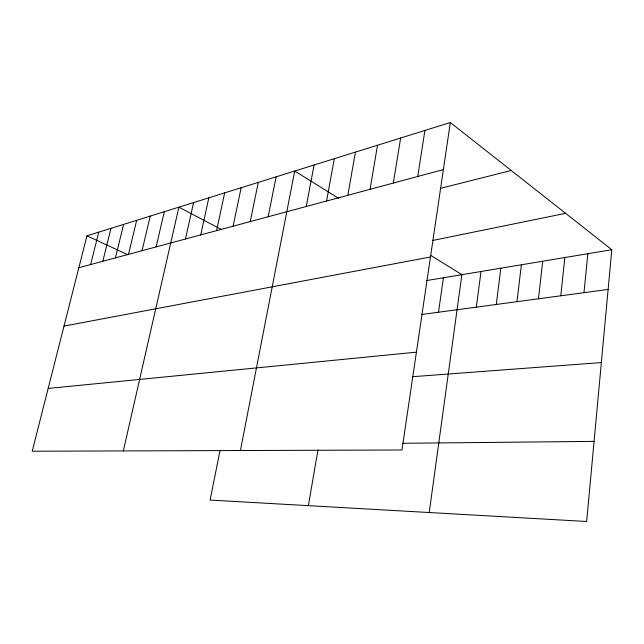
<?xml version="1.0" encoding="UTF-8"?>
<svg xmlns="http://www.w3.org/2000/svg" width="644" height="644" viewBox="0 0 644 644"><rect width="100%" height="100%" fill="white"/><g stroke="black" fill="none" stroke-linecap="round" stroke-linejoin="round"><path stroke-width="0.97" d="M450.325 122.513L401.969 449.987L32.2 451.227L86.948 235.825L450.325 122.513L611.8 249.711L586.66 521.487L210.105 500.066L219.958 450.824M583.979 292.666L587.867 253.696M560.779 295.789L564.852 257.536M538.456 298.792L542.707 261.223M516.971 301.682L521.382 264.773M496.274 304.467L500.831 268.202M476.319 307.148L481.012 271.502M429.226 512.527L461.885 274.69L430.772 255.394M438.5 312.235L443.418 277.765M417.747 176.48L424.895 130.442M393.331 183.049L400.657 138.001M370.05 189.32L377.529 145.214M308.379 505.653L317.959 449.915M347.824 195.301L355.432 152.105M326.58 201.025L334.308 158.698M306.262 206.491L314.079 165.001M240.421 450.526L294.702 171.046L338.519 198.207M268.154 216.754L276.123 176.834M250.258 221.568L258.284 182.397M233.088 226.197L241.154 187.742M216.577 230.641L224.684 192.878M200.711 234.915L208.841 197.821M185.432 239.029L193.586 202.57M123.326 450.921L178.895 207.159L221.488 229.514M156.13 246.918L164.3 211.707M142.066 250.701L150.237 216.094M128.51 254.348L136.681 220.32M115.437 257.874L123.592 224.402M102.815 261.271L110.961 228.338M90.627 264.555L98.749 232.146M78.842 267.727L443.378 169.573M440.295 188.386L511.239 170.499M432.446 240.51L565.625 213.333M64.006 326.097L430.474 256.964M426.57 280.567L611.8 249.711M421.554 314.514L608.129 289.422M48.155 388.445L416.418 352.155M412.305 376.724L601.359 362.564M402.468 443.289L594.066 441.382M86.948 235.825L127.601 254.622"/></g></svg>
